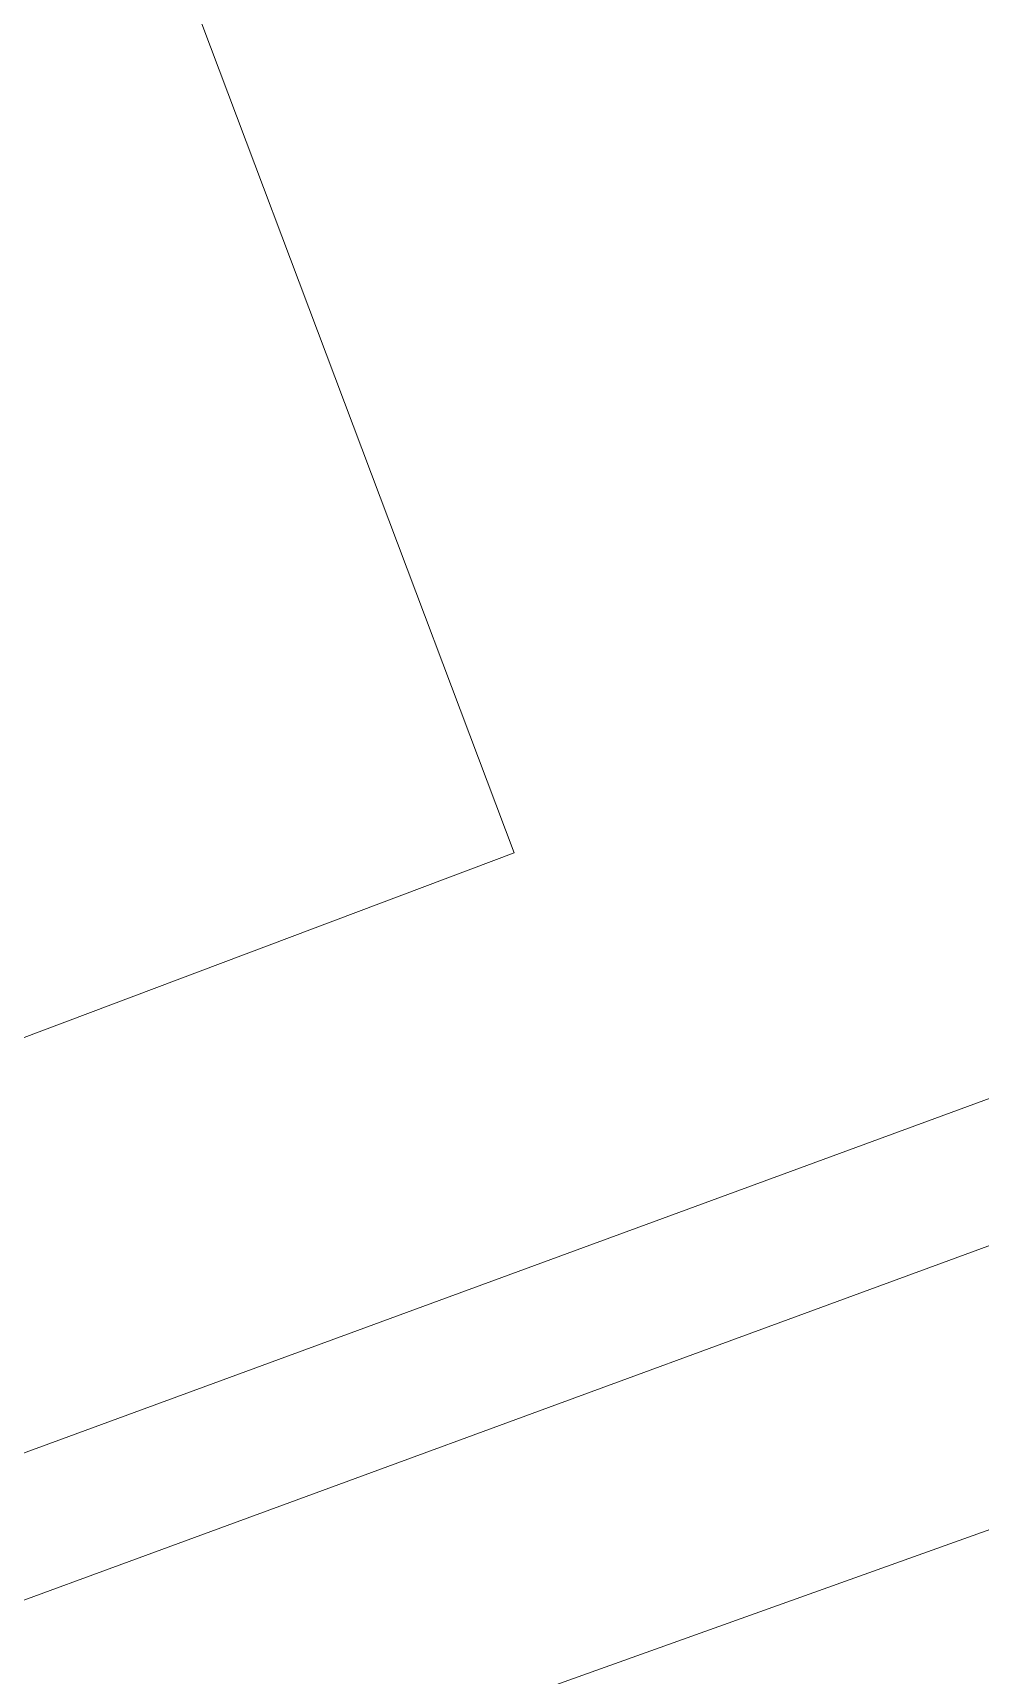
# Model space of a CAD drawing. Header units: millimetres. Extents: x 111563 to 112628, y 522776 to 523529.
# Drawn here: x 112072.98 to 112086.69, y 523145.04 to 523168.81 of the extents above; entities that cross this region are included whole.
import ezdxf

# ---------------------------------------------------------------- set-up
doc = ezdxf.new("R2010")
doc.units = ezdxf.units.MM
for name, color, linetype, lineweight, true_color in [('FIELD N-O-Q - hull', 18, 'Continuous', 0, 0x000000), ('KOP -ACHTERGROND', 47, 'Continuous', 0, 0x7f6f3f), ('T orga', 18, 'Continuous', 0, 0x000000), ('T2', 18, 'Continuous', 0, 0x000000)]:
    doc.layers.add(name, color=color, linetype=linetype, lineweight=lineweight, true_color=true_color)

msp = doc.modelspace()

# ---------------------------------------------------------------- hatches: boundary and pattern name
at = {"layer": 'FIELD N-O-Q - hull'}
h = msp.add_hatch(dxfattribs=at)
h.set_pattern_fill('AR-B816', color=256, scale=1000, style=0)
h.paths.add_polyline_path([(112104.1131, 523428.83168), (112259.20185, 523474.28717), (112262.73937, 523319.31976), (112187.88576, 523319.44031), (112192.07783, 523173.24212), (112050.76029, 523122.41024), (111962.59473, 523365.03129), (112106.90715, 523415.11788)], flags=0)

# ---------------------------------------------------------------- linework, layer by layer
at = {"layer": 'KOP -ACHTERGROND'}
msp.add_lwpolyline([(112178.01819, 523222.39366), (112179.1012, 523188.72192, -0.32339689), (112177.79145, 523186.78013), (112057.01111, 523142.44205, 0.41421356), (112054.63457, 523137.30863), (112056.01301, 523133.55365, -0.41421356), (112054.82474, 523130.98693), (112036.31464, 523124.19193, 0.4131324), (112033.93303, 523119.07239), (112039.29584, 523104.29523), (112041.83454, 523105.22782), (112040.60455, 523106.55176), (112035.81306, 523119.75467, -0.4131324), (112037.00386, 523122.31444), (112055.51396, 523129.10944, 0.41421356), (112057.8905, 523134.24287), (112056.51206, 523137.99785, -0.41421356), (112057.70033, 523140.56456), (112178.48067, 523184.90264, 0.32339689), (112181.10016, 523188.78621), (112180.01716, 523222.45796)], format="xyb", dxfattribs=at)
at = {"layer": 'T orga'}
msp.add_lwpolyline([(112078.30924, 523144.09301), (112092.43306, 523149.14451), (112095.80072, 523139.72863), (112076.96896, 523132.9933), (112073.60129, 523142.40918), (112078.30924, 523144.09301)], close=True, dxfattribs=at)
at = {"layer": 'T2'}
for p, q in [((112058.7876, 523213.08623), (112079.9471, 523156.94111)), ((112079.9471, 523156.94111), (112051.87454, 523146.36135))]:
    msp.add_line(p, q, dxfattribs=at)

doc.saveas('drawing.dxf')
